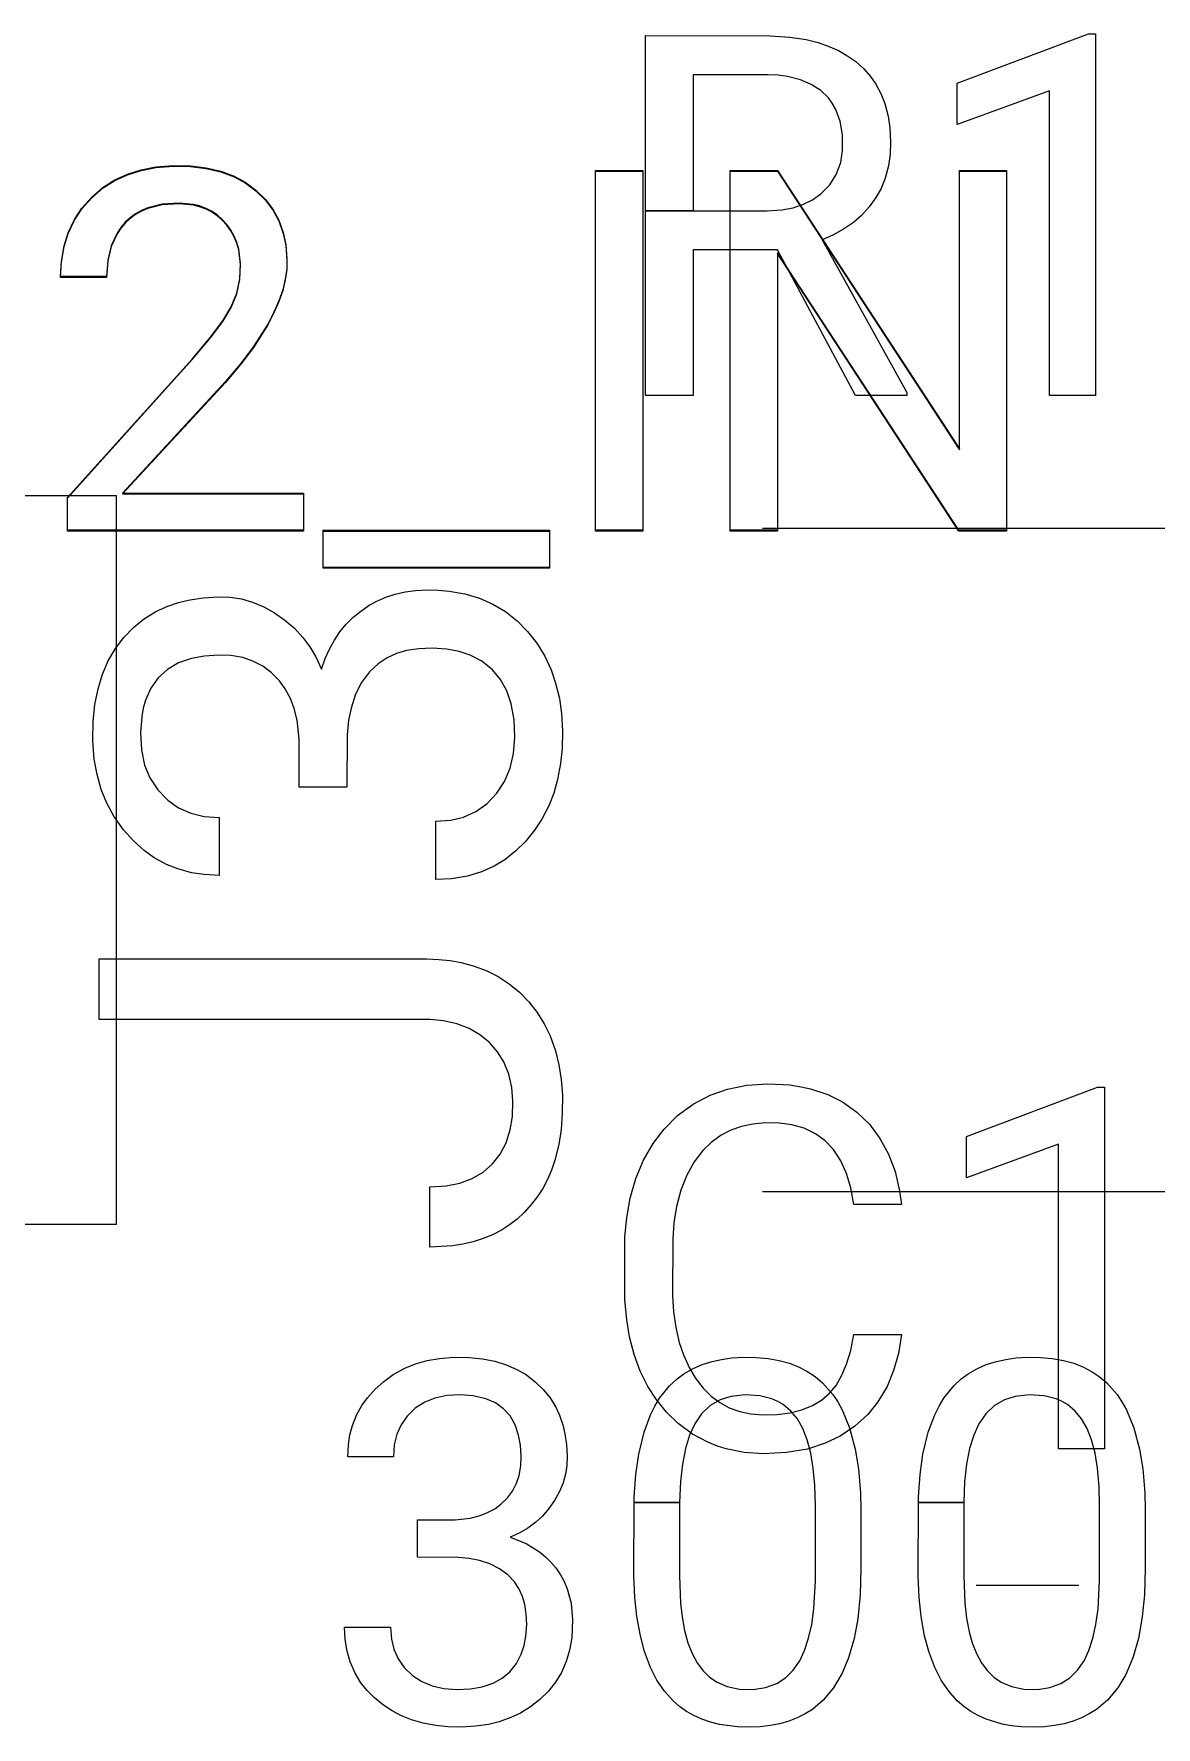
# Model space of a CAD drawing. Header units: inches. Extents: x 3.88 to 7.82, y -6.06 to -2.14.
# Drawn here: x 4.9714 to 5.0926, y -4.8181 to -4.6352 of the extents above; entities that cross this region are included whole.
import ezdxf

# ---------------------------------------------------------------- set-up
doc = ezdxf.new("R2010")
doc.units = ezdxf.units.IN
doc.header["$MEASUREMENT"] = 0
doc.layers.add('F.Silkscreen', color=41, linetype='CONTINUOUS', true_color=0xf2eda1)

msp = doc.modelspace()

# ---------------------------------------------------------------- linework, layer by layer
at = {"layer": 'F.Silkscreen', "linetype": 'CONTINUOUS'}
for p, q in [((5.03746, -4.63959), (5.03746, -4.63537)), ((5.03746, -4.63537), (5.05095, -4.63538)), ((5.05095, -4.63538), (5.05307, -4.63552)), ((5.05307, -4.63552), (5.05483, -4.63579)), ((5.05483, -4.63579), (5.05614, -4.63612)), ((5.05614, -4.63612), (5.05721, -4.63649)), ((5.05721, -4.63649), (5.05834, -4.63699)), ((5.07116, -4.64049), (5.08534, -4.63518)), ((5.08534, -4.63518), (5.08608, -4.63518)), ((5.08608, -4.63518), (5.08608, -4.67423)), ((5.05834, -4.63699), (5.05924, -4.6375)), ((5.05924, -4.6375), (5.06019, -4.63818)), ((5.06019, -4.63818), (5.06105, -4.63894)), ((5.03746, -4.65431), (5.03746, -4.63959)), ((5.05071, -4.63959), (5.04262, -4.63959)), ((5.04262, -4.63959), (5.04262, -4.65431)), ((5.05179, -4.63964), (5.05071, -4.63959)), ((5.0528, -4.63978), (5.05179, -4.63964)), ((5.05423, -4.64013), (5.0528, -4.63978)), ((5.05539, -4.64063), (5.05423, -4.64013)), ((5.06105, -4.63894), (5.06179, -4.63979)), ((5.06179, -4.63979), (5.06236, -4.6406)), ((5.0564, -4.64128), (5.05539, -4.64063)), ((5.05723, -4.64209), (5.0564, -4.64128)), ((5.05765, -4.64266), (5.05723, -4.64209)), ((5.06236, -4.6406), (5.0629, -4.64162)), ((5.0629, -4.64162), (5.06333, -4.64271)), ((5.07116, -4.64498), (5.07116, -4.64049)), ((5.08112, -4.64132), (5.07116, -4.64498)), ((5.08112, -4.67423), (5.08112, -4.64132)), ((5.05801, -4.64328), (5.05765, -4.64266)), ((5.0585, -4.64459), (5.05801, -4.64328)), ((5.06333, -4.64271), (5.06368, -4.64405)), ((5.06368, -4.64405), (5.06387, -4.64534)), ((5.05876, -4.64608), (5.0585, -4.64459)), ((5.06387, -4.64534), (5.06396, -4.64689)), ((5.05856, -4.64909), (5.05877, -4.64777)), ((5.05877, -4.64777), (5.05876, -4.64608)), ((5.06396, -4.64689), (5.06391, -4.64818)), ((4.98299, -4.64985), (4.98459, -4.64955)), ((4.98299, -4.64993), (4.98459, -4.64963)), ((4.98459, -4.64955), (4.98647, -4.6494)), ((4.98459, -4.64963), (4.98647, -4.64948)), ((4.98647, -4.6494), (4.98833, -4.64943)), ((4.98647, -4.64948), (4.98833, -4.64951)), ((4.98833, -4.64943), (4.99003, -4.64964)), ((4.98833, -4.64951), (4.99003, -4.64972)), ((5.05809, -4.65036), (5.05856, -4.64909)), ((5.06373, -4.64945), (5.06338, -4.65075)), ((5.06391, -4.64818), (5.06373, -4.64945)), ((4.9789, -4.65174), (4.98015, -4.65095)), ((4.9789, -4.65182), (4.98015, -4.65103)), ((4.98015, -4.65095), (4.98151, -4.65032)), ((4.98015, -4.65103), (4.98151, -4.6504)), ((4.98151, -4.65032), (4.98299, -4.64985)), ((4.98151, -4.6504), (4.98299, -4.64993)), ((4.99003, -4.64964), (4.9916, -4.65001)), ((4.99003, -4.64972), (4.9916, -4.65009)), ((4.9916, -4.65001), (4.99303, -4.65055)), ((4.9916, -4.65009), (4.99303, -4.65063)), ((4.99303, -4.65055), (4.99422, -4.65119)), ((4.99303, -4.65063), (4.99422, -4.65127)), ((4.99422, -4.65119), (4.99539, -4.65205)), ((4.99422, -4.65127), (4.99539, -4.65213)), ((5.03209, -4.6888), (5.03209, -4.64994)), ((5.03209, -4.64994), (5.0372, -4.64994)), ((5.03209, -4.68888), (5.03209, -4.65002)), ((5.03209, -4.65002), (5.0372, -4.65002)), ((5.0372, -4.64994), (5.0372, -4.6888)), ((5.0372, -4.65002), (5.0372, -4.68888)), ((5.04661, -4.6888), (5.04661, -4.64994)), ((5.04661, -4.64994), (5.05173, -4.64994)), ((5.04661, -4.68888), (5.04661, -4.65002)), ((5.04661, -4.65002), (5.05173, -4.65002)), ((5.05173, -4.64994), (5.07138, -4.68002)), ((5.05173, -4.65002), (5.07138, -4.6801)), ((5.05738, -4.65149), (5.05809, -4.65036)), ((5.06338, -4.65075), (5.06292, -4.65188)), ((5.07138, -4.68002), (5.07138, -4.64994)), ((5.07138, -4.64994), (5.07646, -4.64994)), ((5.07138, -4.6801), (5.07138, -4.65002)), ((5.07138, -4.65002), (5.07646, -4.65002)), ((5.07646, -4.64994), (5.07646, -4.6888)), ((5.07646, -4.65002), (5.07646, -4.68888)), ((4.97658, -4.65401), (4.97765, -4.6528)), ((4.97658, -4.65409), (4.97765, -4.65288)), ((4.97765, -4.6528), (4.9789, -4.65174)), ((4.97765, -4.65288), (4.9789, -4.65182)), ((4.99539, -4.65205), (4.99641, -4.65306)), ((4.99539, -4.65213), (4.99641, -4.65314)), ((4.99641, -4.65306), (4.99725, -4.65418)), ((4.99641, -4.65314), (4.99725, -4.65426)), ((5.05456, -4.65358), (5.0555, -4.65311)), ((5.0555, -4.65311), (5.05641, -4.65246)), ((5.05641, -4.65246), (5.05738, -4.65149)), ((5.06237, -4.65286), (5.06165, -4.65386)), ((5.06292, -4.65188), (5.06237, -4.65286)), ((4.97578, -4.65522), (4.97658, -4.65401)), ((4.97578, -4.6553), (4.97658, -4.65409)), ((4.9818, -4.65504), (4.98126, -4.65553)), ((4.98239, -4.65462), (4.9818, -4.65504)), ((4.98239, -4.6547), (4.9818, -4.65512)), ((4.98303, -4.65426), (4.98239, -4.65462)), ((4.98303, -4.65434), (4.98239, -4.6547)), ((4.98372, -4.65397), (4.98303, -4.65426)), ((4.98372, -4.65405), (4.98303, -4.65434)), ((4.98526, -4.65358), (4.98372, -4.65397)), ((4.98526, -4.65365), (4.98372, -4.65405)), ((4.9871, -4.65345), (4.98526, -4.65358)), ((4.9871, -4.65352), (4.98526, -4.65365)), ((4.98864, -4.6536), (4.9871, -4.65345)), ((4.98864, -4.65368), (4.9871, -4.65352)), ((4.9893, -4.65377), (4.98864, -4.6536)), ((4.9893, -4.65385), (4.98864, -4.65368)), ((4.99, -4.65403), (4.9893, -4.65377)), ((4.99, -4.65411), (4.9893, -4.65385)), ((4.99058, -4.65433), (4.99, -4.65403)), ((4.99058, -4.65441), (4.99, -4.65411)), ((4.99119, -4.65474), (4.99058, -4.65433)), ((4.99119, -4.65482), (4.99058, -4.65441)), ((4.99175, -4.65523), (4.99119, -4.65474)), ((4.99175, -4.65531), (4.99119, -4.65482)), ((4.99725, -4.65418), (4.99785, -4.65531)), ((4.99725, -4.65426), (4.99785, -4.65538)), ((5.03746, -4.67423), (5.03746, -4.65431)), ((5.03746, -4.65431), (5.04262, -4.65431)), ((5.04262, -4.65431), (5.03746, -4.65431)), ((5.04262, -4.65431), (5.05061, -4.65431)), ((5.05061, -4.65431), (5.0522, -4.6542)), ((5.0522, -4.6542), (5.05343, -4.65396)), ((5.05343, -4.65396), (5.05456, -4.65358)), ((5.0608, -4.65479), (5.05993, -4.65555)), ((5.06165, -4.65386), (5.0608, -4.65479)), ((4.97466, -4.65808), (4.9751, -4.65666)), ((4.97466, -4.65816), (4.9751, -4.65674)), ((4.9751, -4.65666), (4.97578, -4.65522)), ((4.9751, -4.65674), (4.97578, -4.6553)), ((4.98038, -4.6567), (4.97975, -4.65806)), ((4.98038, -4.65677), (4.97975, -4.65814)), ((4.98079, -4.65609), (4.98038, -4.6567)), ((4.98079, -4.65617), (4.98038, -4.65677)), ((4.98126, -4.65553), (4.98079, -4.65609)), ((4.98126, -4.65561), (4.98079, -4.65617)), ((4.9818, -4.65512), (4.98126, -4.65561)), ((4.99225, -4.65578), (4.99175, -4.65523)), ((4.99225, -4.65586), (4.99175, -4.65531)), ((4.99268, -4.65638), (4.99225, -4.65578)), ((4.99268, -4.65646), (4.99225, -4.65586)), ((4.99303, -4.65702), (4.99268, -4.65638)), ((4.99303, -4.65709), (4.99268, -4.65646)), ((4.99785, -4.65531), (4.99833, -4.65665)), ((4.99785, -4.65538), (4.99833, -4.65673)), ((4.99833, -4.65665), (4.99861, -4.65797)), ((4.99833, -4.65673), (4.99861, -4.65805)), ((5.05772, -4.65692), (5.05656, -4.65742)), ((5.05888, -4.65628), (5.05772, -4.65692)), ((5.05993, -4.65555), (5.05888, -4.65628)), ((4.97438, -4.65976), (4.97466, -4.65808)), ((4.97438, -4.65984), (4.97466, -4.65816)), ((4.97975, -4.65806), (4.97938, -4.65963)), ((4.97975, -4.65814), (4.97938, -4.65971)), ((4.99332, -4.6577), (4.99303, -4.65702)), ((4.99332, -4.65777), (4.99303, -4.65709)), ((4.99353, -4.65842), (4.99332, -4.6577)), ((4.99353, -4.6585), (4.99332, -4.65777)), ((4.99373, -4.66), (4.99353, -4.65842)), ((4.99373, -4.66008), (4.99353, -4.6585)), ((4.99861, -4.65797), (4.99874, -4.65953)), ((4.99861, -4.65805), (4.99874, -4.65961)), ((5.05175, -4.65852), (5.04262, -4.65852)), ((5.04262, -4.65852), (5.04262, -4.67423)), ((5.06018, -4.67423), (5.05175, -4.65852)), ((5.05656, -4.65742), (5.06569, -4.67392)), ((4.97429, -4.6614), (4.97438, -4.65976)), ((4.97429, -4.66148), (4.97438, -4.65984)), ((4.97938, -4.65963), (4.97925, -4.6614)), ((4.97938, -4.65971), (4.97925, -4.66148)), ((4.99365, -4.66165), (4.99373, -4.66)), ((4.99365, -4.66172), (4.99373, -4.66008)), ((4.99871, -4.66055), (4.99856, -4.66166)), ((4.99874, -4.65953), (4.99871, -4.66055)), ((4.99874, -4.65961), (4.99871, -4.66062)), ((5.07134, -4.6888), (5.05173, -4.65884)), ((5.05173, -4.65884), (5.05173, -4.6888)), ((5.07134, -4.68888), (5.05173, -4.65892)), ((5.05173, -4.65892), (5.05173, -4.68888)), ((4.97925, -4.6614), (4.97429, -4.6614)), ((4.97925, -4.66148), (4.97429, -4.66148)), ((4.99331, -4.66317), (4.99365, -4.66165)), ((4.99331, -4.66325), (4.99365, -4.66172)), ((4.99856, -4.66166), (4.99828, -4.66282)), ((4.99856, -4.66174), (4.99828, -4.6629)), ((4.99871, -4.66062), (4.99856, -4.66174)), ((4.99271, -4.66465), (4.99331, -4.66317)), ((4.99271, -4.66473), (4.99331, -4.66325)), ((4.99787, -4.66401), (4.99734, -4.66525)), ((4.99787, -4.66409), (4.99734, -4.66533)), ((4.99828, -4.66282), (4.99787, -4.66401)), ((4.99828, -4.6629), (4.99787, -4.66409)), ((4.9918, -4.66616), (4.99271, -4.66465)), ((4.9918, -4.66624), (4.99271, -4.66473)), ((4.99734, -4.66525), (4.99667, -4.66652)), ((4.99734, -4.66533), (4.99667, -4.6666)), ((4.99049, -4.66793), (4.9918, -4.66616)), ((4.99049, -4.66801), (4.9918, -4.66624)), ((4.99667, -4.66652), (4.99512, -4.66896)), ((4.99667, -4.6666), (4.99512, -4.66904)), ((4.9885, -4.6703), (4.99049, -4.66793)), ((4.9885, -4.67037), (4.99049, -4.66801)), ((4.99512, -4.66896), (4.99372, -4.67082)), ((4.99512, -4.66904), (4.99372, -4.6709)), ((4.97504, -4.68526), (4.9885, -4.6703)), ((4.97504, -4.68533), (4.9885, -4.67037)), ((4.99372, -4.67082), (4.99209, -4.67274)), ((4.99372, -4.6709), (4.99209, -4.67282)), ((4.99209, -4.67274), (4.98098, -4.68478)), ((4.99209, -4.67282), (4.98098, -4.68486)), ((5.04262, -4.67423), (5.03746, -4.67423)), ((5.06569, -4.67423), (5.06018, -4.67423)), ((5.06569, -4.67392), (5.06569, -4.67423)), ((5.08608, -4.67423), (5.08112, -4.67423)), ((4.90157, -4.68504), (4.98031, -4.68504)), ((4.97504, -4.6888), (4.97504, -4.68526)), ((4.97504, -4.68888), (4.97504, -4.68533)), ((4.98031, -4.76378), (4.98031, -4.68504)), ((4.98098, -4.68478), (5.00051, -4.68478)), ((4.98098, -4.68486), (5.00051, -4.68486)), ((5.00051, -4.68478), (5.00051, -4.6888)), ((5.00051, -4.68486), (5.00051, -4.68888)), ((5.00051, -4.6888), (4.97504, -4.6888)), ((5.00051, -4.68888), (4.97504, -4.68888)), ((5.00264, -4.69281), (5.00264, -4.6888)), ((5.00264, -4.6888), (5.02709, -4.6888)), ((5.00264, -4.69289), (5.00264, -4.68888)), ((5.00264, -4.68888), (5.02709, -4.68888)), ((5.02709, -4.6888), (5.02709, -4.69281)), ((5.02709, -4.68888), (5.02709, -4.69289)), ((5.0372, -4.6888), (5.03209, -4.6888)), ((5.0372, -4.68888), (5.03209, -4.68888)), ((5.05173, -4.6888), (5.04661, -4.6888)), ((5.05173, -4.68888), (5.04661, -4.68888)), ((5.05011, -4.68858), (5.10737, -4.68858)), ((5.07646, -4.6888), (5.07134, -4.6888)), ((5.07646, -4.68888), (5.07134, -4.68888)), ((5.02709, -4.69281), (5.00264, -4.69281)), ((5.02709, -4.69289), (5.00264, -4.69289)), ((5.0115, -4.69546), (5.01262, -4.6953)), ((5.01262, -4.6953), (5.0138, -4.69524)), ((5.0138, -4.69524), (5.01509, -4.69526)), ((5.01509, -4.69526), (5.01627, -4.69537)), ((4.98464, -4.69755), (4.98588, -4.69699)), ((4.98588, -4.69699), (4.98703, -4.6966)), ((4.98703, -4.6966), (4.98826, -4.6963)), ((4.98826, -4.6963), (4.98974, -4.69609)), ((4.98974, -4.69609), (4.99131, -4.69599)), ((4.99131, -4.69599), (4.99262, -4.69603)), ((4.99262, -4.69603), (4.99382, -4.69621)), ((4.99382, -4.69621), (4.995, -4.69655)), ((4.995, -4.69655), (4.99626, -4.69707)), ((4.99626, -4.69707), (4.9974, -4.69771)), ((5.00667, -4.69756), (5.00763, -4.6969)), ((5.00763, -4.6969), (5.00845, -4.69645)), ((5.00845, -4.69645), (5.00942, -4.69603)), ((5.00942, -4.69603), (5.01043, -4.6957)), ((5.01043, -4.6957), (5.0115, -4.69546)), ((5.01627, -4.69537), (5.01795, -4.69566)), ((5.01795, -4.69566), (5.01953, -4.69613)), ((5.01953, -4.69613), (5.02099, -4.69677)), ((5.02099, -4.69677), (5.02235, -4.69758)), ((4.98218, -4.69927), (4.98336, -4.69833)), ((4.98336, -4.69833), (4.98464, -4.69755)), ((4.9974, -4.69771), (4.99852, -4.6985)), ((4.99852, -4.6985), (4.99955, -4.69939)), ((5.00446, -4.69978), (5.00513, -4.69896)), ((5.00513, -4.69896), (5.00587, -4.69822)), ((5.00587, -4.69822), (5.00667, -4.69756)), ((5.02235, -4.69758), (5.0236, -4.69857)), ((5.0236, -4.69857), (5.02474, -4.69972)), ((4.98021, -4.70158), (4.98113, -4.70037)), ((4.98113, -4.70037), (4.98218, -4.69927)), ((4.99955, -4.69939), (5.00047, -4.70039)), ((5.00047, -4.70039), (5.00122, -4.70139)), ((5.00333, -4.70163), (5.00386, -4.70067)), ((5.00386, -4.70067), (5.00446, -4.69978)), ((5.02474, -4.69972), (5.02574, -4.70101)), ((4.97943, -4.70291), (4.98021, -4.70158)), ((4.98844, -4.70265), (4.98703, -4.70313)), ((4.98982, -4.70239), (4.98844, -4.70265)), ((4.99134, -4.70229), (4.98982, -4.70239)), ((4.99267, -4.70234), (4.99134, -4.70229)), ((4.99397, -4.70256), (4.99267, -4.70234)), ((4.99506, -4.70293), (4.99397, -4.70256)), ((5.00122, -4.70139), (5.00186, -4.70249)), ((5.00186, -4.70249), (5.00246, -4.70379)), ((5.00246, -4.70379), (5.00286, -4.70267)), ((5.00286, -4.70267), (5.00333, -4.70163)), ((5.00957, -4.70257), (5.00858, -4.70322)), ((5.01057, -4.70212), (5.00957, -4.70257)), ((5.01167, -4.7018), (5.01057, -4.70212)), ((5.01299, -4.70159), (5.01167, -4.7018)), ((5.01444, -4.70154), (5.01299, -4.70159)), ((5.01601, -4.70165), (5.01444, -4.70154)), ((5.01733, -4.7019), (5.01601, -4.70165)), ((5.01852, -4.7023), (5.01733, -4.7019)), ((5.01978, -4.70295), (5.01852, -4.7023)), ((5.02574, -4.70101), (5.02659, -4.7024)), ((5.02659, -4.7024), (5.02728, -4.70389)), ((4.97833, -4.70594), (4.97881, -4.70436)), ((4.97881, -4.70436), (4.97943, -4.70291)), ((4.98582, -4.70383), (4.98483, -4.70473)), ((4.98703, -4.70313), (4.98582, -4.70383)), ((4.99615, -4.70349), (4.99506, -4.70293)), ((4.99705, -4.70417), (4.99615, -4.70349)), ((4.99792, -4.70508), (4.99705, -4.70417)), ((5.00764, -4.70411), (5.00678, -4.70526)), ((5.00858, -4.70322), (5.00764, -4.70411)), ((5.02094, -4.70386), (5.01978, -4.70295)), ((5.02181, -4.70491), (5.02094, -4.70386)), ((5.02728, -4.70389), (5.02777, -4.7053)), ((4.978, -4.70763), (4.97833, -4.70594)), ((4.98404, -4.70584), (4.98346, -4.70715)), ((4.98483, -4.70473), (4.98404, -4.70584)), ((4.99856, -4.70593), (4.99792, -4.70508)), ((4.99912, -4.70699), (4.99856, -4.70593)), ((5.00678, -4.70526), (5.00616, -4.7065)), ((5.02249, -4.70614), (5.02181, -4.70491)), ((5.02298, -4.70755), (5.02249, -4.70614)), ((5.02777, -4.7053), (5.02817, -4.70699)), ((4.97781, -4.70944), (4.978, -4.70763)), ((4.98322, -4.708), (4.98305, -4.70891)), ((4.98346, -4.70715), (4.98322, -4.708)), ((4.99952, -4.70804), (4.99912, -4.70699)), ((4.99984, -4.70932), (4.99952, -4.70804)), ((5.00566, -4.70802), (5.0054, -4.70932)), ((5.00616, -4.7065), (5.00566, -4.70802)), ((5.02328, -4.70926), (5.02298, -4.70755)), ((5.02817, -4.70699), (5.0284, -4.70858)), ((4.97777, -4.71155), (4.97781, -4.70944)), ((4.98305, -4.70891), (4.98292, -4.71067)), ((5.00005, -4.71138), (4.99984, -4.70932)), ((5.0054, -4.70932), (5.00524, -4.71088)), ((5.02336, -4.71115), (5.02328, -4.70926)), ((5.0284, -4.70858), (5.02851, -4.71046)), ((4.97793, -4.71352), (4.97777, -4.71155)), ((4.98292, -4.71067), (4.98301, -4.71252)), ((5.00006, -4.71654), (5.00005, -4.71138)), ((5.00524, -4.71088), (5.00521, -4.71654)), ((5.02322, -4.71291), (5.02336, -4.71115)), ((5.02851, -4.71046), (5.02847, -4.71238)), ((4.97823, -4.7152), (4.97793, -4.71352)), ((4.98301, -4.71252), (4.98336, -4.71417)), ((5.02285, -4.7145), (5.02322, -4.71291)), ((5.02847, -4.71238), (5.02831, -4.714)), ((4.97868, -4.71679), (4.97823, -4.7152)), ((4.98336, -4.71417), (4.98393, -4.71554)), ((5.02225, -4.71593), (5.02285, -4.7145)), ((5.02831, -4.714), (5.02798, -4.71574)), ((4.97929, -4.71829), (4.97868, -4.71679)), ((4.98393, -4.71554), (4.98478, -4.71684)), ((4.98478, -4.71684), (4.98586, -4.71796)), ((5.00521, -4.71654), (5.00006, -4.71654)), ((5.02034, -4.71836), (5.02143, -4.7172)), ((5.02143, -4.7172), (5.02225, -4.71593)), ((5.02756, -4.71719), (5.02703, -4.71856)), ((5.02798, -4.71574), (5.02756, -4.71719)), ((4.98005, -4.7197), (4.97929, -4.71829)), ((4.98586, -4.71796), (4.98703, -4.71878)), ((4.98703, -4.71878), (4.98834, -4.71937)), ((5.01915, -4.71919), (5.02034, -4.71836)), ((5.02703, -4.71856), (5.02629, -4.72001)), ((4.98108, -4.72115), (4.98005, -4.7197)), ((4.98834, -4.71937), (4.9898, -4.71972)), ((4.9898, -4.71972), (4.99141, -4.71984)), ((4.99141, -4.71984), (4.99141, -4.72609)), ((5.01481, -4.72024), (5.01644, -4.72012)), ((5.01481, -4.72654), (5.01481, -4.72024)), ((5.01644, -4.72012), (5.01782, -4.71978)), ((5.01782, -4.71978), (5.01915, -4.71919)), ((5.02629, -4.72001), (5.0255, -4.72121)), ((4.98215, -4.72235), (4.98108, -4.72115)), ((4.98331, -4.72339), (4.98215, -4.72235)), ((5.02448, -4.72246), (5.02348, -4.72344)), ((5.0255, -4.72121), (5.02448, -4.72246)), ((4.98441, -4.72417), (4.98331, -4.72339)), ((4.98572, -4.72489), (4.98441, -4.72417)), ((5.02228, -4.72439), (5.02112, -4.72508)), ((5.02348, -4.72344), (5.02228, -4.72439)), ((4.98696, -4.72539), (4.98572, -4.72489)), ((4.98842, -4.72579), (4.98696, -4.72539)), ((4.9898, -4.726), (4.98842, -4.72579)), ((4.99141, -4.72609), (4.9898, -4.726)), ((5.0165, -4.72645), (5.01481, -4.72654)), ((5.01825, -4.72615), (5.0165, -4.72645)), ((5.01974, -4.72571), (5.01825, -4.72615)), ((5.02112, -4.72508), (5.01974, -4.72571)), ((4.97846, -4.74164), (4.97846, -4.73509)), ((4.97846, -4.73509), (5.01386, -4.73509)), ((5.01386, -4.73509), (5.01514, -4.73515)), ((5.01514, -4.73515), (5.01637, -4.73529)), ((5.01637, -4.73529), (5.01755, -4.7355)), ((5.01755, -4.7355), (5.01885, -4.73584)), ((5.01885, -4.73584), (5.02025, -4.73636)), ((5.02025, -4.73636), (5.02156, -4.73701)), ((5.02156, -4.73701), (5.02276, -4.73779)), ((5.02276, -4.73779), (5.02387, -4.7387)), ((5.02387, -4.7387), (5.02488, -4.73974)), ((5.02488, -4.73974), (5.02577, -4.74088)), ((5.02577, -4.74088), (5.02654, -4.74211)), ((5.01421, -4.74165), (4.97846, -4.74164)), ((5.01566, -4.74179), (5.01421, -4.74165)), ((5.01711, -4.74212), (5.01566, -4.74179)), ((5.01842, -4.74261), (5.01711, -4.74212)), ((5.01959, -4.74329), (5.01842, -4.74261)), ((5.02654, -4.74211), (5.02718, -4.74343)), ((5.02061, -4.74414), (5.01959, -4.74329)), ((5.02148, -4.74513), (5.02061, -4.74414)), ((5.02718, -4.74343), (5.02775, -4.74502)), ((5.02217, -4.74623), (5.02148, -4.74513)), ((5.02271, -4.74755), (5.02217, -4.74623)), ((5.02775, -4.74502), (5.02812, -4.74653)), ((5.02812, -4.74653), (5.02837, -4.74813)), ((5.02304, -4.74899), (5.02271, -4.74755)), ((5.02837, -4.74813), (5.0285, -4.74981)), ((5.02316, -4.75044), (5.02304, -4.74899)), ((5.0285, -4.74981), (5.02849, -4.75182)), ((5.04262, -4.75081), (5.04446, -4.74984)), ((5.04446, -4.74984), (5.04632, -4.74919)), ((5.04632, -4.74919), (5.04844, -4.74876)), ((5.04844, -4.74876), (5.0507, -4.7486)), ((5.0507, -4.7486), (5.05308, -4.74872)), ((5.05308, -4.74872), (5.0543, -4.74891)), ((5.0543, -4.74891), (5.0553, -4.74913)), ((5.0553, -4.74913), (5.05718, -4.74976)), ((5.05718, -4.74976), (5.05875, -4.75055)), ((5.07215, -4.75427), (5.08632, -4.74896)), ((5.08632, -4.74896), (5.08707, -4.74896)), ((5.08707, -4.74896), (5.08707, -4.78801)), ((5.02309, -4.75214), (5.02316, -4.75044)), ((5.02849, -4.75182), (5.02836, -4.75354)), ((5.03948, -4.75348), (5.04095, -4.75203)), ((5.04095, -4.75203), (5.04262, -4.75081)), ((5.05875, -4.75055), (5.06029, -4.75165)), ((5.06029, -4.75165), (5.06166, -4.75297)), ((5.02242, -4.75497), (5.02286, -4.75358)), ((5.02286, -4.75358), (5.02309, -4.75214)), ((5.02836, -4.75354), (5.02811, -4.75516)), ((5.03829, -4.75506), (5.03948, -4.75348)), ((5.0467, -4.75361), (5.04564, -4.75416)), ((5.04785, -4.7532), (5.0467, -4.75361)), ((5.04908, -4.75294), (5.04785, -4.7532)), ((5.05039, -4.75282), (5.04908, -4.75294)), ((5.05194, -4.75286), (5.05039, -4.75282)), ((5.05329, -4.75304), (5.05194, -4.75286)), ((5.0546, -4.7534), (5.05329, -4.75304)), ((5.05585, -4.75399), (5.0546, -4.7534)), ((5.06166, -4.75297), (5.0628, -4.75449)), ((5.02179, -4.75619), (5.02242, -4.75497)), ((5.02811, -4.75516), (5.02768, -4.75686)), ((5.03727, -4.75685), (5.03829, -4.75506)), ((5.04456, -4.75494), (5.04367, -4.75579)), ((5.04564, -4.75416), (5.04456, -4.75494)), ((5.05686, -4.75471), (5.05585, -4.75399)), ((5.05779, -4.75569), (5.05686, -4.75471)), ((5.05858, -4.75692), (5.05779, -4.75569)), ((5.0628, -4.75449), (5.06373, -4.75619)), ((5.07215, -4.75876), (5.07215, -4.75427)), ((5.08211, -4.7551), (5.07215, -4.75876)), ((5.08211, -4.78801), (5.08211, -4.7551)), ((5.01993, -4.75813), (5.02096, -4.75724)), ((5.02096, -4.75724), (5.02179, -4.75619)), ((5.02768, -4.75686), (5.02731, -4.75793)), ((5.03644, -4.75884), (5.03727, -4.75685)), ((5.04272, -4.75703), (5.04193, -4.75846)), ((5.04367, -4.75579), (5.04272, -4.75703)), ((5.05918, -4.75828), (5.05858, -4.75692)), ((5.06373, -4.75619), (5.06444, -4.75808)), ((5.01594, -4.75963), (5.01742, -4.75932)), ((5.01742, -4.75932), (5.01875, -4.75882)), ((5.01875, -4.75882), (5.01993, -4.75813)), ((5.02688, -4.75894), (5.02638, -4.75989)), ((5.02731, -4.75793), (5.02688, -4.75894)), ((5.03583, -4.76096), (5.03644, -4.75884)), ((5.04193, -4.75846), (5.0413, -4.76007)), ((5.05965, -4.75985), (5.05918, -4.75828)), ((5.06444, -4.75808), (5.06493, -4.76015)), ((5.01416, -4.75974), (5.01594, -4.75963)), ((5.01416, -4.76624), (5.01416, -4.75974)), ((5.02581, -4.76078), (5.02517, -4.76161)), ((5.02638, -4.75989), (5.02581, -4.76078)), ((5.03545, -4.76307), (5.03583, -4.76096)), ((5.0413, -4.76007), (5.04083, -4.76185)), ((5.05011, -4.76024), (5.10737, -4.76024)), ((5.05998, -4.76163), (5.05965, -4.75985)), ((5.06493, -4.76015), (5.06514, -4.76163)), ((5.02436, -4.76251), (5.0236, -4.76321)), ((5.02517, -4.76161), (5.02436, -4.76251)), ((5.04083, -4.76185), (5.04055, -4.76363)), ((5.06514, -4.76163), (5.05998, -4.76163)), ((4.98031, -4.76378), (4.90157, -4.76378)), ((5.02193, -4.76439), (5.02101, -4.76487)), ((5.02279, -4.76383), (5.02193, -4.76439)), ((5.0236, -4.76321), (5.02279, -4.76383)), ((5.03526, -4.76514), (5.03545, -4.76307)), ((5.04055, -4.76363), (5.04041, -4.76536)), ((5.01661, -4.76609), (5.01416, -4.76624)), ((5.01775, -4.76591), (5.01661, -4.76609)), ((5.01884, -4.76566), (5.01775, -4.76591)), ((5.02004, -4.76528), (5.01884, -4.76566)), ((5.02101, -4.76487), (5.02004, -4.76528)), ((5.03525, -4.7719), (5.03526, -4.76514)), ((5.04041, -4.76536), (5.04039, -4.77151)), ((5.03545, -4.77408), (5.03525, -4.7719)), ((5.04039, -4.77151), (5.0405, -4.77318)), ((5.0405, -4.77318), (5.04075, -4.77492)), ((5.03575, -4.77591), (5.03545, -4.77408)), ((5.04075, -4.77492), (5.04112, -4.77653)), ((5.05965, -4.77739), (5.05998, -4.77569)), ((5.05998, -4.77569), (5.06514, -4.77569)), ((5.06514, -4.77569), (5.0648, -4.77772)), ((5.03625, -4.77783), (5.03575, -4.77591)), ((5.04112, -4.77653), (5.04157, -4.77788)), ((5.0592, -4.77889), (5.05965, -4.77739)), ((5.01023, -4.78), (5.01146, -4.77933)), ((5.01146, -4.77933), (5.01263, -4.77885)), ((5.01263, -4.77885), (5.01389, -4.77849)), ((5.01389, -4.77849), (5.01521, -4.77826)), ((5.01521, -4.77826), (5.01676, -4.77814)), ((5.01676, -4.77814), (5.01842, -4.77816)), ((5.01842, -4.77816), (5.01985, -4.77831)), ((5.01985, -4.77831), (5.02118, -4.77857)), ((5.02118, -4.77857), (5.02242, -4.77895)), ((5.02242, -4.77895), (5.02357, -4.77945)), ((5.02357, -4.77945), (5.02462, -4.78005)), ((5.03691, -4.77963), (5.03625, -4.77783)), ((5.04157, -4.77788), (5.04218, -4.77925)), ((5.04162, -4.77993), (5.04256, -4.77938)), ((5.04218, -4.77925), (5.04285, -4.78037)), ((5.04256, -4.77938), (5.04359, -4.77893)), ((5.04359, -4.77893), (5.04469, -4.77858)), ((5.04469, -4.77858), (5.04569, -4.77836)), ((5.04569, -4.77836), (5.04676, -4.77821)), ((5.04676, -4.77821), (5.04807, -4.77813)), ((5.04807, -4.77813), (5.04943, -4.77815)), ((5.04943, -4.77815), (5.05071, -4.77827)), ((5.05071, -4.77827), (5.05191, -4.77848)), ((5.05191, -4.77848), (5.05303, -4.77879)), ((5.05303, -4.77879), (5.05407, -4.7792)), ((5.05407, -4.7792), (5.0549, -4.77962)), ((5.0587, -4.78008), (5.0592, -4.77889)), ((5.0648, -4.77772), (5.06428, -4.77958)), ((5.07233, -4.77993), (5.07327, -4.77938)), ((5.07327, -4.77938), (5.07429, -4.77893)), ((5.07429, -4.77893), (5.0754, -4.77858)), ((5.0754, -4.77858), (5.0764, -4.77836)), ((5.0764, -4.77836), (5.07747, -4.77821)), ((5.07747, -4.77821), (5.07878, -4.77813)), ((5.07878, -4.77813), (5.08014, -4.77815)), ((5.08014, -4.77815), (5.08142, -4.77827)), ((5.08142, -4.77827), (5.08262, -4.77848)), ((5.08262, -4.77848), (5.08374, -4.77879)), ((5.08374, -4.77879), (5.08478, -4.7792)), ((5.08478, -4.7792), (5.08574, -4.7797)), ((5.00826, -4.78159), (5.0092, -4.78074)), ((5.0092, -4.78074), (5.01023, -4.78)), ((5.02462, -4.78005), (5.02557, -4.78078)), ((5.02557, -4.78078), (5.02643, -4.78161)), ((5.03774, -4.78129), (5.03691, -4.77963)), ((5.03861, -4.78265), (5.03774, -4.78129)), ((5.03899, -4.78257), (5.04008, -4.78121)), ((5.04008, -4.78121), (5.04088, -4.78048)), ((5.04088, -4.78048), (5.04162, -4.77993)), ((5.04285, -4.78037), (5.04371, -4.78149)), ((5.0549, -4.77962), (5.05579, -4.7802)), ((5.05579, -4.7802), (5.0566, -4.78088)), ((5.0566, -4.78088), (5.05772, -4.78215)), ((5.05737, -4.78203), (5.05806, -4.78119)), ((5.05806, -4.78119), (5.0587, -4.78008)), ((5.06357, -4.78128), (5.06259, -4.78294)), ((5.06428, -4.77958), (5.06357, -4.78128)), ((5.0697, -4.78257), (5.07079, -4.78121)), ((5.07079, -4.78121), (5.07158, -4.78048)), ((5.07158, -4.78048), (5.07233, -4.77993)), ((5.08574, -4.7797), (5.0865, -4.7802)), ((5.0865, -4.7802), (5.08731, -4.78088)), ((5.08731, -4.78088), (5.08843, -4.78215)), ((5.00683, -4.78336), (5.00744, -4.7825)), ((5.00744, -4.7825), (5.00826, -4.78159)), ((5.01362, -4.78298), (5.01259, -4.78365)), ((5.0147, -4.78254), (5.01362, -4.78298)), ((5.016, -4.78226), (5.0147, -4.78254)), ((5.01746, -4.78219), (5.016, -4.78226)), ((5.01884, -4.78229), (5.01746, -4.78219)), ((5.02022, -4.78261), (5.01884, -4.78229)), ((5.02126, -4.78307), (5.02022, -4.78261)), ((5.02213, -4.78369), (5.02126, -4.78307)), ((5.02643, -4.78161), (5.02717, -4.78253)), ((5.02717, -4.78253), (5.02779, -4.78354)), ((5.03848, -4.78341), (5.03899, -4.78257)), ((5.03975, -4.78406), (5.03861, -4.78265)), ((5.04371, -4.78149), (5.04456, -4.78233)), ((5.04555, -4.78274), (5.04446, -4.78336)), ((5.04456, -4.78233), (5.04551, -4.78303)), ((5.04551, -4.78303), (5.04653, -4.78358)), ((5.0467, -4.78236), (5.04555, -4.78274)), ((5.04823, -4.78219), (5.0467, -4.78236)), ((5.04982, -4.78229), (5.04823, -4.78219)), ((5.05114, -4.78262), (5.04982, -4.78229)), ((5.05177, -4.7829), (5.05114, -4.78262)), ((5.05236, -4.78325), (5.05177, -4.7829)), ((5.05551, -4.78335), (5.0565, -4.78277)), ((5.0565, -4.78277), (5.05737, -4.78203)), ((5.05772, -4.78215), (5.05824, -4.78294)), ((5.05824, -4.78294), (5.05872, -4.78381)), ((5.06259, -4.78294), (5.06149, -4.7843)), ((5.06919, -4.78341), (5.0697, -4.78257)), ((5.07626, -4.78274), (5.07517, -4.78336)), ((5.07741, -4.78236), (5.07626, -4.78274)), ((5.07894, -4.78219), (5.07741, -4.78236)), ((5.08053, -4.78229), (5.07894, -4.78219)), ((5.08184, -4.78262), (5.08053, -4.78229)), ((5.08248, -4.7829), (5.08184, -4.78262)), ((5.08307, -4.78325), (5.08248, -4.7829)), ((5.08843, -4.78215), (5.08895, -4.78294)), ((5.08895, -4.78294), (5.08943, -4.78381)), ((5.00583, -4.78549), (5.00626, -4.7844)), ((5.00626, -4.7844), (5.00683, -4.78336)), ((5.01171, -4.78451), (5.01107, -4.78542)), ((5.01259, -4.78365), (5.01171, -4.78451)), ((5.02284, -4.78447), (5.02213, -4.78369)), ((5.02339, -4.78542), (5.02284, -4.78447)), ((5.02779, -4.78354), (5.02818, -4.78439)), ((5.02818, -4.78439), (5.02854, -4.78543)), ((5.03732, -4.78623), (5.03802, -4.78434)), ((5.03802, -4.78434), (5.03848, -4.78341)), ((5.04101, -4.78529), (5.03975, -4.78406)), ((5.04354, -4.78423), (5.04279, -4.78533)), ((5.04446, -4.78336), (5.04354, -4.78423)), ((5.04653, -4.78358), (5.04765, -4.78399)), ((5.04765, -4.78399), (5.04884, -4.78424)), ((5.04884, -4.78424), (5.05012, -4.78435)), ((5.05012, -4.78435), (5.0517, -4.7843)), ((5.0517, -4.7843), (5.05311, -4.78412)), ((5.05318, -4.78394), (5.05236, -4.78325)), ((5.05311, -4.78412), (5.05438, -4.78381)), ((5.05388, -4.7848), (5.05318, -4.78394)), ((5.05447, -4.78583), (5.05388, -4.7848)), ((5.05438, -4.78381), (5.05551, -4.78335)), ((5.05872, -4.78381), (5.05953, -4.78577)), ((5.06149, -4.7843), (5.06009, -4.78559)), ((5.06803, -4.78623), (5.06873, -4.78434)), ((5.06873, -4.78434), (5.06919, -4.78341)), ((5.07425, -4.78423), (5.0735, -4.78533)), ((5.07517, -4.78336), (5.07425, -4.78423)), ((5.08389, -4.78394), (5.08307, -4.78325)), ((5.08459, -4.7848), (5.08389, -4.78394)), ((5.08518, -4.78583), (5.08459, -4.7848)), ((5.08943, -4.78381), (5.09024, -4.78577)), ((5.00538, -4.7876), (5.00555, -4.78652)), ((5.00555, -4.78652), (5.00583, -4.78549)), ((5.01061, -4.78646), (5.01033, -4.78761)), ((5.01107, -4.78542), (5.01061, -4.78646)), ((5.02377, -4.78654), (5.02339, -4.78542)), ((5.02397, -4.78762), (5.02377, -4.78654)), ((5.02854, -4.78543), (5.02877, -4.78639)), ((5.02877, -4.78639), (5.02894, -4.78756)), ((5.03675, -4.78859), (5.03732, -4.78623)), ((5.04254, -4.78643), (5.04101, -4.78529)), ((5.04223, -4.78656), (5.04179, -4.788)), ((5.04279, -4.78533), (5.04223, -4.78656)), ((5.0442, -4.78732), (5.04254, -4.78643)), ((5.05495, -4.78706), (5.05447, -4.78583)), ((5.05851, -4.78666), (5.0569, -4.78743)), ((5.06009, -4.78559), (5.05851, -4.78666)), ((5.05953, -4.78577), (5.06013, -4.78805)), ((5.06745, -4.78859), (5.06803, -4.78623)), ((5.07294, -4.78656), (5.07249, -4.788)), ((5.0735, -4.78533), (5.07294, -4.78656)), ((5.08566, -4.78706), (5.08518, -4.78583)), ((5.09024, -4.78577), (5.09084, -4.78805)), ((5.00531, -4.78888), (5.00538, -4.7876)), ((5.01033, -4.78761), (5.01024, -4.78888)), ((5.02405, -4.78882), (5.02397, -4.78762)), ((5.02894, -4.78756), (5.02901, -4.78879)), ((5.03643, -4.79079), (5.03675, -4.78859)), ((5.04179, -4.788), (5.04146, -4.78967)), ((5.04527, -4.78774), (5.0442, -4.78732)), ((5.04619, -4.78803), (5.04527, -4.78774)), ((5.04813, -4.78842), (5.04619, -4.78803)), ((5.0502, -4.78856), (5.04813, -4.78842)), ((5.0527, -4.78844), (5.0502, -4.78856)), ((5.05498, -4.78805), (5.0527, -4.78844)), ((5.05533, -4.7885), (5.05495, -4.78706)), ((5.0569, -4.78743), (5.05498, -4.78805)), ((5.0556, -4.79013), (5.05533, -4.7885)), ((5.06013, -4.78805), (5.06048, -4.79018)), ((5.06714, -4.79079), (5.06745, -4.78859)), ((5.07249, -4.788), (5.07216, -4.78967)), ((5.08707, -4.78801), (5.08211, -4.78801)), ((5.08604, -4.7885), (5.08566, -4.78706)), ((5.08631, -4.79013), (5.08604, -4.7885)), ((5.09084, -4.78805), (5.09119, -4.79018)), ((5.01024, -4.78888), (5.00531, -4.78888)), ((5.02384, -4.79089), (5.02402, -4.78986)), ((5.02402, -4.78986), (5.02405, -4.78882)), ((5.02898, -4.78983), (5.02884, -4.79077)), ((5.02901, -4.78879), (5.02898, -4.78983)), ((5.04146, -4.78967), (5.04124, -4.79155)), ((5.05576, -4.79196), (5.0556, -4.79013)), ((5.06048, -4.79018), (5.0607, -4.79277)), ((5.07216, -4.78967), (5.07195, -4.79155)), ((5.08648, -4.79214), (5.08631, -4.79013)), ((5.09119, -4.79018), (5.09141, -4.79277)), ((5.02311, -4.79261), (5.02355, -4.79175)), ((5.02355, -4.79175), (5.02384, -4.79089)), ((5.02858, -4.7917), (5.0282, -4.79262)), ((5.02884, -4.79077), (5.02858, -4.7917)), ((5.03626, -4.7932), (5.03643, -4.79079)), ((5.04124, -4.79155), (5.04114, -4.79384)), ((5.05583, -4.79419), (5.05576, -4.79196)), ((5.06696, -4.7932), (5.06714, -4.79079)), ((5.07195, -4.79155), (5.07185, -4.79384)), ((5.08654, -4.79419), (5.08648, -4.79214)), ((5.02118, -4.7945), (5.02186, -4.794)), ((5.02186, -4.794), (5.02257, -4.79332)), ((5.02257, -4.79332), (5.02311, -4.79261)), ((5.02766, -4.79359), (5.02704, -4.79447)), ((5.0282, -4.79262), (5.02766, -4.79359)), ((5.03622, -4.80163), (5.03625, -4.79384)), ((5.03625, -4.79384), (5.03626, -4.7932)), ((5.03625, -4.79384), (5.04114, -4.79384)), ((5.04114, -4.79384), (5.03625, -4.79384)), ((5.04114, -4.79384), (5.04114, -4.80175)), ((5.0607, -4.79277), (5.06075, -4.79455)), ((5.06693, -4.80163), (5.06696, -4.79384)), ((5.06696, -4.79384), (5.06696, -4.7932)), ((5.06696, -4.79384), (5.07185, -4.79384)), ((5.07185, -4.79384), (5.06696, -4.79384)), ((5.07185, -4.79384), (5.07185, -4.80175)), ((5.09141, -4.79277), (5.09146, -4.79455)), ((5.01283, -4.79569), (5.0169, -4.79568)), ((5.01283, -4.79974), (5.01283, -4.79569)), ((5.0169, -4.79568), (5.01852, -4.79551)), ((5.01852, -4.79551), (5.01952, -4.79526)), ((5.01952, -4.79526), (5.02035, -4.79495)), ((5.02035, -4.79495), (5.02118, -4.7945)), ((5.02562, -4.79595), (5.02476, -4.7966)), ((5.02634, -4.79529), (5.02562, -4.79595)), ((5.02704, -4.79447), (5.02634, -4.79529)), ((5.05583, -4.8023), (5.05583, -4.79419)), ((5.06075, -4.79455), (5.06075, -4.80096)), ((5.08654, -4.8023), (5.08654, -4.79419)), ((5.09146, -4.79455), (5.09146, -4.80096)), ((5.02381, -4.79715), (5.02287, -4.79758)), ((5.02287, -4.79758), (5.02457, -4.79826)), ((5.02476, -4.7966), (5.02381, -4.79715)), ((5.02457, -4.79826), (5.02603, -4.79915)), ((5.02603, -4.79915), (5.02667, -4.79968)), ((5.01729, -4.79977), (5.01283, -4.79974)), ((5.01841, -4.79987), (5.01729, -4.79977)), ((5.01954, -4.80009), (5.01841, -4.79987)), ((5.02065, -4.80045), (5.01954, -4.80009)), ((5.02171, -4.80098), (5.02065, -4.80045)), ((5.02262, -4.80165), (5.02171, -4.80098)), ((5.02667, -4.79968), (5.02726, -4.80026)), ((5.02726, -4.80026), (5.02778, -4.80089)), ((5.02778, -4.80089), (5.0283, -4.80165)), ((5.06075, -4.80096), (5.06066, -4.80381)), ((5.09146, -4.80096), (5.09137, -4.80381)), ((5.02332, -4.8024), (5.02262, -4.80165)), ((5.02379, -4.8031), (5.02332, -4.8024)), ((5.02419, -4.80396), (5.02379, -4.8031)), ((5.0283, -4.80165), (5.02869, -4.80237)), ((5.02869, -4.80237), (5.02901, -4.80314)), ((5.02901, -4.80314), (5.02943, -4.8047)), ((5.03623, -4.80175), (5.03622, -4.80163)), ((5.03633, -4.80409), (5.03623, -4.80175)), ((5.04114, -4.80175), (5.04126, -4.80469)), ((5.05567, -4.8053), (5.05583, -4.8023)), ((5.06693, -4.80175), (5.06693, -4.80163)), ((5.06704, -4.80409), (5.06693, -4.80175)), ((5.07185, -4.80175), (5.07197, -4.80469)), ((5.0732, -4.80276), (5.08428, -4.80276)), ((5.08637, -4.8053), (5.08654, -4.8023)), ((5.02444, -4.80483), (5.02419, -4.80396)), ((5.0246, -4.80587), (5.02444, -4.80483)), ((5.02943, -4.8047), (5.0296, -4.8065)), ((5.03654, -4.80614), (5.03633, -4.80409)), ((5.04126, -4.80469), (5.04142, -4.80617)), ((5.06066, -4.80381), (5.0604, -4.80639)), ((5.06725, -4.80614), (5.06704, -4.80409)), ((5.07197, -4.80469), (5.07216, -4.80632)), ((5.09137, -4.80381), (5.09114, -4.80617)), ((5.02464, -4.80701), (5.0246, -4.80587)), ((5.0296, -4.8065), (5.02951, -4.80845)), ((5.03692, -4.80822), (5.03654, -4.80614)), ((5.04142, -4.80617), (5.0417, -4.80765)), ((5.05543, -4.80699), (5.05567, -4.8053)), ((5.0604, -4.80639), (5.06001, -4.80851)), ((5.06763, -4.80822), (5.06725, -4.80614)), ((5.07216, -4.80632), (5.07244, -4.80779)), ((5.08614, -4.80699), (5.08637, -4.8053)), ((5.09114, -4.80617), (5.09072, -4.80851)), ((5.00503, -4.80863), (5.00496, -4.8073)), ((5.00496, -4.8073), (5.00992, -4.8073)), ((5.00523, -4.80988), (5.00503, -4.80863)), ((5.00992, -4.8073), (5.01002, -4.80859)), ((5.01002, -4.80859), (5.01028, -4.80967)), ((5.02436, -4.80928), (5.02456, -4.80825)), ((5.02456, -4.80825), (5.02464, -4.80701)), ((5.02951, -4.80845), (5.02927, -4.80977)), ((5.03737, -4.80993), (5.03692, -4.80822)), ((5.0417, -4.80765), (5.04206, -4.80898)), ((5.05467, -4.80981), (5.0551, -4.80849)), ((5.0551, -4.80849), (5.05543, -4.80699)), ((5.06001, -4.80851), (5.05942, -4.8106)), ((5.06808, -4.80993), (5.06763, -4.80822)), ((5.07244, -4.80779), (5.07277, -4.80898)), ((5.08538, -4.80981), (5.08581, -4.80849)), ((5.08581, -4.80849), (5.08614, -4.80699)), ((5.09072, -4.80851), (5.09012, -4.8106)), ((5.00557, -4.81105), (5.00523, -4.80988)), ((5.01028, -4.80967), (5.01075, -4.81072)), ((5.02354, -4.81121), (5.02405, -4.81022)), ((5.02405, -4.81022), (5.02436, -4.80928)), ((5.02927, -4.80977), (5.0289, -4.81101)), ((5.03801, -4.81164), (5.03737, -4.80993)), ((5.04206, -4.80898), (5.04251, -4.81014)), ((5.04251, -4.81014), (5.04305, -4.81114)), ((5.05414, -4.81093), (5.05467, -4.80981)), ((5.05942, -4.8106), (5.05872, -4.81226)), ((5.06872, -4.81164), (5.06808, -4.80993)), ((5.07277, -4.80898), (5.07322, -4.81014)), ((5.07322, -4.81014), (5.07376, -4.81114)), ((5.08485, -4.81093), (5.08538, -4.80981)), ((5.09012, -4.8106), (5.08935, -4.81241)), ((5.00611, -4.81227), (5.00557, -4.81105)), ((5.00673, -4.81329), (5.00611, -4.81227)), ((5.01075, -4.81072), (5.0114, -4.81165)), ((5.0114, -4.81165), (5.01232, -4.81252)), ((5.02199, -4.81281), (5.02281, -4.81213)), ((5.02281, -4.81213), (5.02354, -4.81121)), ((5.0284, -4.81217), (5.02776, -4.81324)), ((5.0289, -4.81101), (5.0284, -4.81217)), ((5.03871, -4.813), (5.03801, -4.81164)), ((5.04305, -4.81114), (5.04367, -4.81198)), ((5.04367, -4.81198), (5.04439, -4.81268)), ((5.05261, -4.81276), (5.05344, -4.81194)), ((5.05344, -4.81194), (5.05414, -4.81093)), ((5.05872, -4.81226), (5.0578, -4.81384)), ((5.06942, -4.813), (5.06872, -4.81164)), ((5.07376, -4.81114), (5.07438, -4.81198)), ((5.07438, -4.81198), (5.0751, -4.81268)), ((5.08332, -4.81276), (5.08415, -4.81194)), ((5.08415, -4.81194), (5.08485, -4.81093)), ((5.08935, -4.81241), (5.0885, -4.81384)), ((5.0074, -4.81413), (5.00673, -4.81329)), ((5.00818, -4.81491), (5.0074, -4.81413)), ((5.01232, -4.81252), (5.01331, -4.81316)), ((5.01331, -4.81316), (5.01444, -4.81363)), ((5.01444, -4.81363), (5.01569, -4.81392)), ((5.01569, -4.81392), (5.01708, -4.81403)), ((5.01708, -4.81403), (5.01857, -4.81397)), ((5.01857, -4.81397), (5.01982, -4.81375)), ((5.01982, -4.81375), (5.02102, -4.81335)), ((5.02102, -4.81335), (5.02199, -4.81281)), ((5.02698, -4.81422), (5.02607, -4.81511)), ((5.02776, -4.81324), (5.02698, -4.81422)), ((5.03952, -4.81421), (5.03871, -4.813)), ((5.04045, -4.81526), (5.03952, -4.81421)), ((5.04439, -4.81268), (5.0452, -4.81324)), ((5.0452, -4.81324), (5.0463, -4.81371)), ((5.0463, -4.81371), (5.04764, -4.81399)), ((5.04764, -4.81399), (5.0491, -4.81402)), ((5.0491, -4.81402), (5.05045, -4.81381)), ((5.05045, -4.81381), (5.05165, -4.81337)), ((5.05165, -4.81337), (5.05261, -4.81276)), ((5.0578, -4.81384), (5.05668, -4.81517)), ((5.07023, -4.81421), (5.06942, -4.813)), ((5.07116, -4.81526), (5.07023, -4.81421)), ((5.0751, -4.81268), (5.07591, -4.81324)), ((5.07591, -4.81324), (5.07701, -4.81371)), ((5.07701, -4.81371), (5.07835, -4.81399)), ((5.07835, -4.81399), (5.07981, -4.81402)), ((5.07981, -4.81402), (5.08116, -4.81381)), ((5.08116, -4.81381), (5.08236, -4.81337)), ((5.08236, -4.81337), (5.08332, -4.81276)), ((5.0885, -4.81384), (5.08739, -4.81517)), ((5.00916, -4.81572), (5.00818, -4.81491)), ((5.0101, -4.81634), (5.00916, -4.81572)), ((5.02506, -4.8159), (5.02397, -4.81657)), ((5.02607, -4.81511), (5.02506, -4.8159)), ((5.04115, -4.81586), (5.04045, -4.81526)), ((5.0419, -4.81639), (5.04115, -4.81586)), ((5.05668, -4.81517), (5.0555, -4.81617)), ((5.07186, -4.81586), (5.07116, -4.81526)), ((5.07261, -4.81639), (5.07186, -4.81586)), ((5.08739, -4.81517), (5.08621, -4.81617)), ((5.01111, -4.81686), (5.0101, -4.81634)), ((5.01218, -4.8173), (5.01111, -4.81686)), ((5.01347, -4.81767), (5.01218, -4.8173)), ((5.01483, -4.81793), (5.01347, -4.81767)), ((5.0205, -4.81779), (5.0191, -4.818)), ((5.02168, -4.8175), (5.0205, -4.81779)), ((5.02293, -4.81706), (5.02168, -4.8175)), ((5.02397, -4.81657), (5.02293, -4.81706)), ((5.04271, -4.81685), (5.0419, -4.81639)), ((5.04357, -4.81724), (5.04271, -4.81685)), ((5.04449, -4.81756), (5.04357, -4.81724)), ((5.04547, -4.8178), (5.04449, -4.81756)), ((5.04741, -4.81805), (5.04547, -4.8178)), ((5.05199, -4.81772), (5.05096, -4.81792)), ((5.05295, -4.81744), (5.05199, -4.81772)), ((5.05386, -4.81709), (5.05295, -4.81744)), ((5.05471, -4.81667), (5.05386, -4.81709)), ((5.0555, -4.81617), (5.05471, -4.81667)), ((5.07341, -4.81685), (5.07261, -4.81639)), ((5.07428, -4.81724), (5.07341, -4.81685)), ((5.07601, -4.81776), (5.07428, -4.81724)), ((5.07703, -4.81795), (5.07601, -4.81776)), ((5.0827, -4.81772), (5.08167, -4.81792)), ((5.08366, -4.81744), (5.0827, -4.81772)), ((5.08457, -4.81709), (5.08366, -4.81744)), ((5.08542, -4.81667), (5.08457, -4.81709)), ((5.08621, -4.81617), (5.08542, -4.81667)), ((5.01611, -4.81805), (5.01483, -4.81793)), ((5.01762, -4.81809), (5.01611, -4.81805)), ((5.0191, -4.818), (5.01762, -4.81809)), ((5.04874, -4.81809), (5.04741, -4.81805)), ((5.04988, -4.81804), (5.04874, -4.81809)), ((5.05096, -4.81792), (5.04988, -4.81804)), ((5.07811, -4.81805), (5.07703, -4.81795)), ((5.07945, -4.81809), (5.07811, -4.81805)), ((5.08059, -4.81804), (5.07945, -4.81809)), ((5.08167, -4.81792), (5.08059, -4.81804))]:
    msp.add_line(p, q, dxfattribs=at)

doc.saveas('drawing.dxf')
